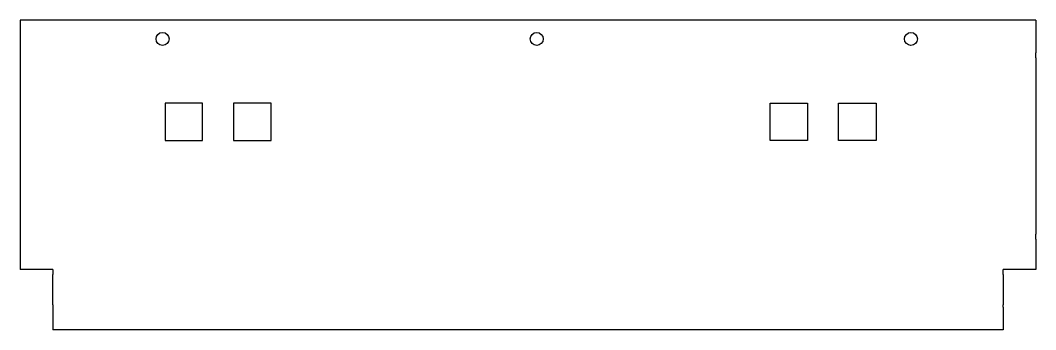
# Model space of a CAD drawing. Header units: millimetres. Extents: x 81 to 488, y 131 to 255.
import ezdxf

# ---------------------------------------------------------------- set-up
doc = ezdxf.new("R2010")
doc.units = ezdxf.units.MM
doc.layers.add('Default', color=7, linetype='Continuous')
doc.layers.add('LATERAL_DO_QUADR', color=7, linetype='Continuous')

# ---------------------------------------------------------------- blocks, each defined once
blk = doc.blocks.new('SE')
at = {"layer": 'LATERAL_DO_QUADR', "color": 7, "linetype": 'Continuous'}
for p, q in [((487.53, 254.97), (80.53, 254.97)), ((80.53, 254.97), (80.53, 241.87)), ((487.53, 254.97), (487.53, 241.87)), ((80.53, 241.87), (80.53, 239.83)), ((487.53, 239.83), (487.53, 241.87)), ((80.53, 239.83), (80.53, 169.13)), ((487.53, 239.83), (487.53, 169.13)), ((153.53, 221.73), (138.53, 221.73)), ((138.53, 221.73), (138.53, 206.73)), ((153.53, 206.73), (153.53, 221.73)), ((181.03, 221.73), (166.03, 221.73)), ((166.03, 221.73), (166.03, 206.73)), ((181.03, 206.73), (181.03, 221.73)), ((381.03, 221.73), (396.03, 221.73)), ((381.03, 206.73), (381.03, 221.73)), ((396.03, 221.73), (396.03, 206.73)), ((408.53, 221.73), (423.53, 221.73)), ((408.53, 206.73), (408.53, 221.73)), ((423.53, 221.73), (423.53, 206.73)), ((138.53, 206.73), (153.53, 206.73)), ((166.03, 206.73), (181.03, 206.73)), ((396.03, 206.73), (381.03, 206.73)), ((423.53, 206.73), (408.53, 206.73)), ((80.53, 169.13), (80.53, 167.09)), ((80.53, 167.09), (80.53, 154.89)), ((487.53, 167.09), (487.53, 169.13)), ((487.53, 167.09), (487.53, 154.89)), ((93.53, 154.89), (80.53, 154.89)), ((93.53, 154.89), (93.53, 152.86)), ((487.53, 154.89), (474.53, 154.89)), ((474.53, 152.86), (474.53, 154.89)), ((93.53, 140.76), (93.53, 152.86)), ((474.53, 152.86), (474.53, 140.76)), ((93.53, 140.76), (93.53, 139.82)), ((93.53, 139.82), (93.53, 130.72)), ((474.53, 139.82), (474.53, 140.76)), ((474.53, 139.82), (474.53, 130.72)), ((474.53, 130.72), (93.53, 130.72))]:
    blk.add_line(p, q, dxfattribs=at)
for centre in [(137.53, 247.47), (287.53, 247.47), (437.53, 247.47)]:
    blk.add_circle(centre, 2.6, dxfattribs=at)

msp = doc.modelspace()

# ---------------------------------------------------------------- block references
at = {"layer": 'Default'}
msp.add_blockref('SE', (0, 0), dxfattribs=at)

doc.saveas('drawing.dxf')
